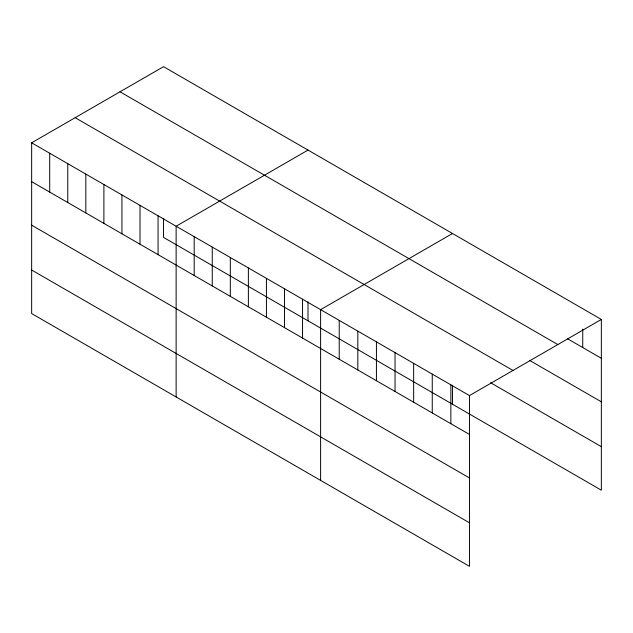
<?xml version="1.0" encoding="UTF-8"?>
<svg xmlns="http://www.w3.org/2000/svg" width="633" height="633" viewBox="0 0 633 633"><rect width="100%" height="100%" fill="white"/><g stroke="black" fill="none" stroke-linecap="round" stroke-linejoin="round"><path stroke-width="0.95" d="M31.65 142.813L469.464 395.585L469.464 566.329L31.65 313.557L31.65 142.813L163.536 66.671L601.35 319.443L601.35 490.187L163.536 237.415L163.536 218.488M308.01 150.092L176.132 226.226L176.132 396.97M452.492 233.506L320.607 309.648L320.607 480.384M469.464 395.585L601.35 319.443M567.516 338.758L601.35 358.294M120.009 91.801L557.831 344.574M529.457 360.312L601.35 401.82M75.169 117.691L512.991 370.463M490.551 382.696L601.35 446.661M31.65 181.663L469.464 434.436M31.65 225.19L469.464 477.962M31.65 270.03L469.464 522.803M582.74 329.097L582.74 347.549M452.492 385.315L452.492 404.242M450.862 384.848L450.862 423.691M432.252 374.103L432.252 412.945M413.65 363.358L413.65 402.208M395.039 352.613L395.039 391.463M376.429 341.875L376.429 380.718M357.827 331.13L357.827 369.981M339.217 320.385L339.217 359.235M308.01 301.901L308.01 320.828M302.55 299.219L302.55 338.069M284.494 288.79L284.494 327.641M266.43 278.362L266.43 317.212M248.373 267.941L248.373 306.783M230.309 257.512L230.309 296.355M212.253 247.084L212.253 285.934M194.189 236.655L194.189 275.505M158.068 215.806L158.068 254.648M140.012 205.377L140.012 244.227M121.947 194.948L121.947 233.799M103.891 184.519L103.891 223.37M85.827 174.099L85.827 212.941M67.771 163.67L67.771 202.52M49.706 153.241L49.706 192.092"/></g></svg>
